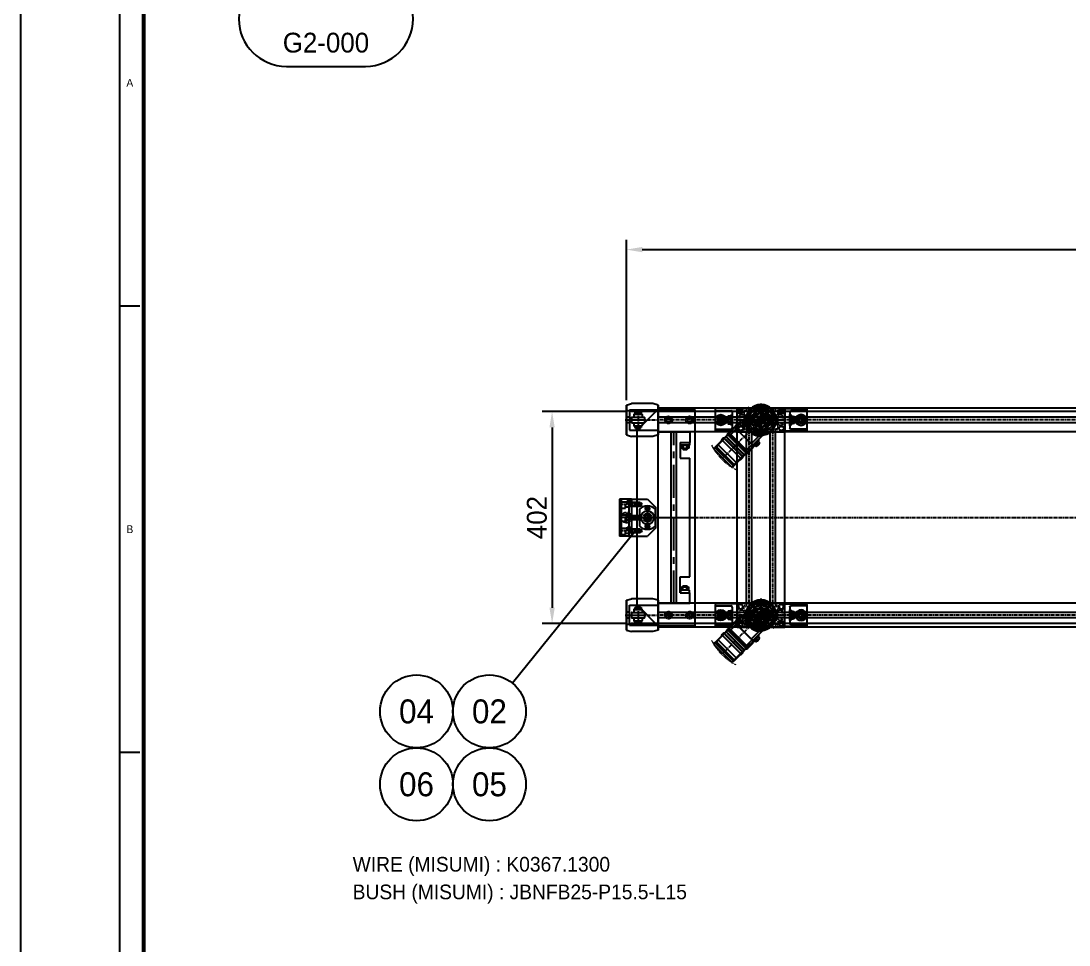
# Model space of a CAD drawing. Header units: inches. Extents: x 0 to 77285, y -118 to 40065.
# Drawn here: x 64790 to 66775, y 21978 to 23729 of the extents above; entities that cross this region are included whole.
import ezdxf
from ezdxf.enums import TextEntityAlignment as Align

# ---------------------------------------------------------------- set-up
doc = ezdxf.new("R2010")
doc.units = ezdxf.units.IN
doc.header["$LTSCALE"] = 5
doc.header["$MEASUREMENT"] = 0
for name, pattern in [('CENTER', [2, 1.25, -0.25, 0.25, -0.25]), ('CENTERX2', [4, 2.5, -0.5, 0.5, -0.5]), ('HIDDEN', [0.375, 0.25, -0.125]), ('PHANTOM', [2.5, 1.25, -0.25, 0.25, -0.25, 0.25, -0.25])]:
    doc.linetypes.add(name, pattern=pattern)
for name, color, linetype in [('11', 1, 'CENTER'), ('22', 2, 'HIDDEN'), ('44', 4, 'Continuous'), ('77', 40, 'HIDDEN'), ('99', 181, 'Continuous'), ('A', 8, 'Continuous'), ('B', 123, 'Continuous'), ('BOM-T', 4, 'Continuous'), ('G', 231, 'Continuous'), ('T', 3, 'Continuous'), ('Y', 60, 'Continuous')]:
    doc.layers.add(name, color=color, linetype=linetype)
doc.layers.add('33', color=3, linetype='PHANTOM', lineweight=9)
doc.styles.add('SCI', font='')
doc.styles.get("Standard").update_dxf_attribs({"font": 'arial.ttf'})
doc.styles.get('SCI').set_extended_font_data('Gulim')
doc.dimstyles.new('SCH', dxfattribs={"dimtxt": 2.5, "dimasz": 2, "dimexe": 1.25, "dimexo": 0.625, "dimtad": 1, "dimdec": 8, "dimtxsty": 'SCI', "dimcen": 2.5, "dimclrd": 4, "dimclre": 4, "dimclrt": 7, "dimadec": 8, "dimazin": 2, "dimtfac": 1, "dimtdec": 8, "dimtmove": 0, "dimatfit": 3, "dimfxl": 1, "dimarcsym": 0})

# ---------------------------------------------------------------- blocks, each defined once
blk = doc.blocks.new('A$C47db6cef')
at = {"ltscale": 0.506191}
for p, q in [((0, 43), (0, 28.5)), ((16.5, 45), (2, 45)), ((3.1, 40.5), (2.3, 41.3)), ((3.7, 42.7), (4.5, 41.9)), ((8.5, 41.9), (9.3, 42.7)), ((10.7, 41.3), (9.9, 40.5)), ((16.5, 43.5), (16.5, 45)), ((28.5, 45), (16.5, 45)), ((17.5, 43.5), (16.5, 43.5)), ((17.5, 39), (17.5, 43.5)), ((27.5, 43.5), (27.5, 39)), ((28.5, 43.5), (27.5, 43.5)), ((28.5, 45), (28.5, 43.5)), ((36.5, 45), (28.5, 45)), ((37, 44.5), (36.5, 45)), ((44.7, 44.5), (37, 44.5)), ((37.5, 42), (52.5, 42)), ((45, 44.2), (44.7, 44.5)), ((45.3, 44.5), (45, 44.2)), ((53, 44.5), (45.3, 44.5)), ((53.5, 45), (53, 44.5)), ((61.5, 45), (53.5, 45)), ((61.5, 43.5), (61.5, 45)), ((73.5, 45), (61.5, 45)), ((62.5, 43.5), (61.5, 43.5)), ((62.5, 39), (62.5, 43.5)), ((72.5, 43.5), (72.5, 39)), ((73.5, 43.5), (72.5, 43.5)), ((73.5, 45), (73.5, 43.5)), ((88, 45), (73.5, 45)), ((80.1, 40.5), (79.3, 41.3)), ((80.7, 42.7), (81.5, 41.9)), ((85.5, 41.9), (86.3, 42.7)), ((87.7, 41.3), (86.9, 40.5)), ((90, 28.5), (90, 43)), ((0, 28.5), (1.5, 28.5)), ((0, 28.5), (0, 16.5)), ((1.5, 28.5), (1.5, 27.5)), ((1.5, 27.5), (6, 27.5)), ((2.3, 35.7), (3.1, 36.5)), ((4.5, 35.1), (3.7, 34.3)), ((6, 32.5), (10.5, 32.5)), ((6, 27.5), (6, 29.5)), ((9.3, 34.3), (8.5, 35.1)), ((9.9, 36.5), (10.7, 35.7)), ((10.5, 32.5), (14, 29)), ((12.5, 34.5), (12.5, 39)), ((16, 31), (12.5, 34.5)), ((14, 29), (14, 22.8)), ((14, 22.8), (14.3, 22.5)), ((14.3, 22.5), (14, 22.2)), ((14, 22.2), (14, 16)), ((15.5, 39), (17.5, 39)), ((22.2, 31), (16, 31)), ((16, 26.3), (16, 28)), ((19.5, 24.2), (16, 26.3)), ((16, 18.7), (19.5, 20.8)), ((17, 29), (18.7, 29)), ((18.7, 29), (20.8, 25.5)), ((22.5, 30.7), (22.2, 31)), ((22.8, 31), (22.5, 30.7)), ((29, 31), (22.8, 31)), ((24.2, 25.5), (26.3, 29)), ((29, 26.3), (25.5, 24.2)), ((25.5, 20.8), (29, 18.7)), ((26.3, 29), (28, 29)), ((27.5, 39), (29.5, 39)), ((32.5, 34.5), (29, 31)), ((29, 28), (29, 26.3)), ((31, 29), (35, 33)), ((31, 16), (31, 29)), ((32.5, 39), (32.5, 34.5)), ((35, 33), (35, 39.5)), ((55, 39.5), (55, 33)), ((55, 33), (59, 29)), ((57.5, 34.5), (57.5, 39)), ((61, 31), (57.5, 34.5)), ((59, 29), (59, 16)), ((60.5, 39), (62.5, 39)), ((67.2, 31), (61, 31)), ((61, 26.3), (61, 28)), ((64.5, 24.2), (61, 26.3)), ((61, 18.7), (64.5, 20.8)), ((62, 29), (63.7, 29)), ((63.7, 29), (65.8, 25.5)), ((67.5, 30.7), (67.2, 31)), ((67.8, 31), (67.5, 30.7)), ((74, 31), (67.8, 31)), ((69.2, 25.5), (71.3, 29)), ((74, 26.3), (70.5, 24.2)), ((70.5, 20.8), (74, 18.7)), ((71.3, 29), (73, 29)), ((72.5, 39), (74.5, 39)), ((77.5, 34.5), (74, 31)), ((74, 28), (74, 26.3)), ((75.7, 22.5), (76, 22.8)), ((76, 22.2), (75.7, 22.5)), ((76, 29), (79.5, 32.5)), ((76, 22.8), (76, 29)), ((76, 16), (76, 22.2)), ((77.5, 39), (77.5, 34.5)), ((79.3, 35.7), (80.1, 36.5)), ((79.5, 32.5), (84, 32.5)), ((81.5, 35.1), (80.7, 34.3)), ((84, 29.5), (84, 27.5)), ((84, 27.5), (88.5, 27.5)), ((86.3, 34.3), (85.5, 35.1)), ((86.9, 36.5), (87.7, 35.7)), ((88.5, 28.5), (90, 28.5)), ((88.5, 27.5), (88.5, 28.5)), ((90, 16.5), (90, 28.5)), ((0, 16.5), (0, 2)), ((1.5, 16.5), (0, 16.5)), ((1.5, 17.5), (1.5, 16.5)), ((6, 17.5), (1.5, 17.5)), ((2, 0), (16.5, 0)), ((3.1, 8.5), (2.3, 9.3)), ((2.3, 3.7), (3.1, 4.5)), ((3.7, 10.7), (4.5, 9.9)), ((4.5, 3.1), (3.7, 2.3)), ((6, 15.5), (6, 17.5)), ((10.5, 12.5), (6, 12.5)), ((8.5, 9.9), (9.3, 10.7)), ((9.3, 2.3), (8.5, 3.1)), ((10.7, 9.3), (9.9, 8.5)), ((9.9, 4.5), (10.7, 3.7)), ((14, 16), (10.5, 12.5)), ((12.5, 10.5), (16, 14)), ((12.5, 6), (12.5, 10.5)), ((17.5, 6), (15.5, 6)), ((16, 17), (16, 18.7)), ((16, 14), (22.2, 14)), ((16.5, 1.5), (17.5, 1.5)), ((16.5, 0), (16.5, 1.5)), ((16.5, 0), (28.5, 0)), ((18.7, 16), (17, 16)), ((17.5, 1.5), (17.5, 6)), ((20.8, 19.5), (18.7, 16)), ((22.2, 14), (22.5, 14.3)), ((22.5, 14.3), (22.8, 14)), ((22.8, 14), (29, 14)), ((26.3, 16), (24.2, 19.5)), ((28, 16), (26.3, 16)), ((27.5, 6), (27.5, 1.5)), ((29.5, 6), (27.5, 6)), ((27.5, 1.5), (28.5, 1.5)), ((28.5, 1.5), (28.5, 0)), ((28.5, 0), (35.5, 0)), ((29, 18.7), (29, 17)), ((29, 14), (32.5, 10.5)), ((35, 12), (31, 16)), ((32.5, 10.5), (32.5, 6)), ((35, 5.5), (35, 12)), ((35.5, 0), (36, 0.5)), ((36, 0.5), (44.7, 0.5)), ((52.5, 3), (37.5, 3)), ((44.7, 0.5), (45, 0.8)), ((45, 0.8), (45.3, 0.5)), ((45.3, 0.5), (54, 0.5)), ((54, 0.5), (54.5, 0)), ((59, 16), (55, 12)), ((55, 12), (55, 5.5)), ((57.5, 10.5), (61, 14)), ((57.5, 6), (57.5, 10.5)), ((62.5, 6), (60.5, 6)), ((61, 17), (61, 18.7)), ((61, 14), (67.2, 14)), ((61.5, 1.5), (62.5, 1.5)), ((61.5, 0), (61.5, 1.5)), ((63.7, 16), (62, 16)), ((62.5, 1.5), (62.5, 6)), ((65.8, 19.5), (63.7, 16)), ((67.2, 14), (67.5, 14.3)), ((67.5, 14.3), (67.8, 14)), ((67.8, 14), (74, 14)), ((71.3, 16), (69.2, 19.5)), ((73, 16), (71.3, 16)), ((72.5, 6), (72.5, 1.5)), ((74.5, 6), (72.5, 6)), ((72.5, 1.5), (73.5, 1.5)), ((73.5, 1.5), (73.5, 0)), ((74, 18.7), (74, 17)), ((74, 14), (77.5, 10.5)), ((79.5, 12.5), (76, 16)), ((77.5, 10.5), (77.5, 6)), ((80.1, 8.5), (79.3, 9.3)), ((79.3, 3.7), (80.1, 4.5)), ((84, 12.5), (79.5, 12.5)), ((80.7, 10.7), (81.5, 9.9)), ((81.5, 3.1), (80.7, 2.3)), ((84, 17.5), (84, 15.5)), ((88.5, 17.5), (84, 17.5)), ((85.5, 9.9), (86.3, 10.7)), ((86.3, 2.3), (85.5, 3.1)), ((87.7, 9.3), (86.9, 8.5)), ((86.9, 4.5), (87.7, 3.7)), ((88.5, 16.5), (88.5, 17.5)), ((90, 16.5), (88.5, 16.5)), ((90, 2), (90, 16.5))]:
    blk.add_line(p, q, dxfattribs=at)
for p, q in [((54.5, 0), (61.5, 0)), ((61.5, 0), (73.5, 0)), ((73.5, 0), (88, 0))]:
    blk.add_line(p, q)
for centre, radius, start, end in [((2, 43), 2, 90, 180), ((6.5, 38.5), 5, 123.463, 146.537), ((6.5, 38.5), 4, 149.4775, 210.5225), ((6.5, 38.5), 4, 59.4775, 120.5225), ((6.5, 38.5), 5, 33.463, 56.537), ((6.5, 38.5), 4, 329.4775, 30.5225), ((14, 39), 1.5, 0, 180), ((31, 39), 1.5, 0, 180), ((37.5, 39.5), 2.5, 90, 180), ((52.5, 39.5), 2.5, 0, 90), ((59, 39), 1.5, 0, 180), ((76, 39), 1.5, 0, 180), ((83.5, 38.5), 5, 123.463, 146.537), ((83.5, 38.5), 4, 149.4775, 210.5225), ((83.5, 38.5), 4, 59.4775, 120.5225), ((83.5, 38.5), 5, 33.463, 56.537), ((83.5, 38.5), 4, 329.4775, 30.5225), ((88, 43), 2, 0, 90), ((6.5, 38.5), 5, 213.463, 236.537), ((6.5, 38.5), 4, 239.4775, 300.5225), ((6, 31), 1.5, 90, 270), ((6.5, 38.5), 5, 303.463, 326.537), ((17, 28), 1, 90, 180), ((22.5, 22.5), 3.5, 150, 210), ((22.5, 22.5), 3.5, 60, 120), ((22.5, 22.5), 3.5, 330, 30), ((28, 28), 1, 0, 90), ((62, 28), 1, 90, 180), ((67.5, 22.5), 3.5, 150, 210), ((67.5, 22.5), 3.5, 60, 120), ((67.5, 22.5), 3.5, 330, 30), ((73, 28), 1, 0, 90), ((83.5, 38.5), 5, 213.463, 236.537), ((83.5, 38.5), 4, 239.4775, 300.5225), ((84, 31), 1.5, 270, 90), ((83.5, 38.5), 5, 303.463, 326.537), ((2, 2), 2, 180, 270), ((6.5, 6.5), 5, 123.463, 146.537), ((6.5, 6.5), 5, 213.463, 236.537), ((6.5, 6.5), 4, 149.4775, 210.5225), ((6, 14), 1.5, 90, 270), ((6.5, 6.5), 4, 59.4775, 120.5225), ((6.5, 6.5), 4, 239.4775, 300.5225), ((6.5, 6.5), 5, 33.463, 56.537), ((6.5, 6.5), 5, 303.463, 326.537), ((6.5, 6.5), 4, 329.4775, 30.5225), ((14, 6), 1.5, 180, 0), ((17, 17), 1, 180, 270), ((22.5, 22.5), 3.5, 240, 300), ((28, 17), 1, 270, 0), ((31, 6), 1.5, 180, 0), ((37.5, 5.5), 2.5, 180, 270), ((52.5, 5.5), 2.5, 270, 0), ((59, 6), 1.5, 180, 0), ((62, 17), 1, 180, 270), ((67.5, 22.5), 3.5, 240, 300), ((73, 17), 1, 270, 0), ((76, 6), 1.5, 180, 0), ((83.5, 6.5), 5, 123.463, 146.537), ((83.5, 6.5), 5, 213.463, 236.537), ((83.5, 6.5), 4, 149.4775, 210.5225), ((83.5, 6.5), 4, 59.4775, 120.5225), ((83.5, 6.5), 4, 239.4775, 300.5225), ((84, 14), 1.5, 270, 90), ((83.5, 6.5), 5, 33.463, 56.537), ((83.5, 6.5), 5, 303.463, 326.537), ((83.5, 6.5), 4, 329.4775, 30.5225), ((88, 2), 2, 270, 0)]:
    blk.add_arc(centre, radius, start, end, dxfattribs=at)
at = {"layer": '11', "ltscale": 0.506191}
for p, q in [((22.5, 45), (22.5, 0)), ((67.5, 0), (67.5, 45)), ((90, 22.5), (0, 22.5))]:
    blk.add_line(p, q, dxfattribs=at)
at = {"layer": '11'}
blk.add_line((45, 45), (45, 0), dxfattribs=at)
at = {"layer": 'A', "ltscale": 0.506191}
for p, q in [((0, 45), (0, 43)), ((2, 45), (0, 45)), ((53.5, 45), (36.5, 45)), ((90, 45), (88, 45)), ((90, 43), (90, 45)), ((0, 2), (0, 0)), ((0, 0), (2, 0)), ((35.5, 0), (54.5, 0)), ((90, 0), (90, 2))]:
    blk.add_line(p, q, dxfattribs=at)
at = {"layer": 'A'}
blk.add_line((88, 0), (90, 0), dxfattribs=at)
blk = doc.blocks.new('A$C632A6005')
for p, q in [((-21.5, 0), (-21.5, -40)), ((21.5, 0), (-21.5, 0)), ((-17.5, -40), (-17.5, -11.5)), ((-15.5, -9.5), (15.5, -9.5)), ((10.3, -9.5), (-10.2, -9.5)), ((-10.2, -9.5), (-10.2, -11)), ((-10.2, -11), (10.3, -11)), ((-10.2, -11), (-7.5, -12.3)), ((-7.5, -12.3), (-7.5, -16.9)), ((-7.5, -16.9), (-6.4, -17.5)), ((-6.4, -17.5), (6.4, -17.5)), ((-4, -18.2), (-4, -17.5)), ((-4, -18.2), (4, -18.2)), ((-3.2, -19), (-4, -18.2)), ((-3.8, -16.9), (-3.8, -12.3)), ((-3.2, -19), (3.2, -19)), ((3.2, -19), (4, -18.2)), ((3.8, -16.9), (3.8, -12.3)), ((4, -18.2), (4, -17.5)), ((6.4, -17.5), (7.5, -16.9)), ((7.5, -12.3), (10.3, -11)), ((7.5, -16.9), (7.5, -12.3)), ((10.3, -11), (10.3, -9.5)), ((17.5, -40), (17.5, -11.5)), ((21.5, -40.1), (21.5, 0)), ((-3.8, -24.5), (-7.5, -31)), ((-7.5, -31), (-3.8, -37.5)), ((3.8, -24.5), (-3.8, -24.5)), ((-3.8, -37.5), (3.8, -37.5)), ((7.5, -31), (3.8, -24.5)), ((3.8, -37.5), (7.5, -31)), ((-19.5, -42), (19.6, -42))]:
    blk.add_line(p, q)
for radius in [10.2, 6.5, 4, 3.2]:
    blk.add_circle((0, -31), radius)
for centre, radius, start, end in [((-15.5, -11.5), 2, 90, 180), ((-5.6, -9.9), 3.06, 232.1211, 307.8789), ((-5.6, -14.4), 3.06, 232.1211, 307.8789), ((0, -22.5), 4.1, 121.3886, 166.7272), ((0, -1.7), 11.3, 250.5288, 289.4712), ((0, -6.2), 11.3, 250.5288, 289.4712), ((0, -22.5), 4.1, 13.2728, 58.6114), ((5.6, -9.9), 3.06, 232.1211, 307.8789), ((5.6, -14.4), 3.06, 232.1211, 307.8789), ((15.5, -11.5), 2, 0, 90), ((-19.5, -40), 2, 180, 270), ((-19.5, -40), 2, 270, 0), ((19.5, -40), 2, 180, 270), ((19.6, -40.1), 1.9, 270, 0)]:
    blk.add_arc(centre, radius, start, end)
blk = doc.blocks.new('A$Cf526916b')
for p, q in [((-22.5, -90), (-22.5, 0)), ((-22.5, -90), (-22.5, 0)), ((347.5, 0), (22.5, 0)), ((22.5, 0), (22.5, -90)), ((347.5, 0), (347.5, -90)), ((392.5, -90), (392.5, 0)), ((347.5, -90), (22.5, -90))]:
    blk.add_line(p, q)
at = {"layer": '11'}
for p, q in [((347.5, -22.5), (22.5, -22.5)), ((-31.5, -45), (31.5, -45)), ((338.5, -45), (401.5, -45)), ((347.5, -67.5), (22.5, -67.5))]:
    blk.add_line(p, q, dxfattribs=at)
at = {"layer": '22'}
for centre in [(0, -45), (370, -45)]:
    blk.add_circle(centre, 6.92, dxfattribs=at)
at = {"layer": '44'}
for centre in [(0, -45), (370, -45)]:
    blk.add_circle(centre, 29, dxfattribs=at)
at = {"layer": 'A'}
for p, q in [((347.5, -17.5), (22.5, -17.5)), ((347.5, -27.5), (22.5, -27.5)), ((347.5, -62.5), (22.5, -62.5)), ((347.5, -72.5), (22.5, -72.5))]:
    blk.add_line(p, q, dxfattribs=at)
at = {"layer": 'T'}
for centre in [(0, -45), (370, -45)]:
    blk.add_arc(centre, 8, 195, 105, dxfattribs=at)
at = {"rotation": 90}
blk.add_blockref('A$C47db6cef', (22.5, -90), dxfattribs=at)
at = {"xscale": -1, "rotation": 270}
blk.add_blockref('A$C47db6cef', (347.5, -90), dxfattribs=at)
at = {"layer": '44', "xscale": -1, "rotation": 180}
for p in [(0, 0), (370, 0)]:
    blk.add_blockref('A$C632A6005', p, dxfattribs=at)
at = {"layer": '44'}
for p in [(0, -90), (370, -90)]:
    blk.add_blockref('A$C632A6005', p, dxfattribs=at)
blk = doc.blocks.new('A$Ccec5035d')
for p, q in [((0, 0), (0, -60)), ((325, 0), (0, 0)), ((325, 0), (325, -60)), ((20, -42), (20, -60)), ((20, -42), (50, -42)), ((20, -42), (20, -60)), ((20, -42.5), (20, -59.5)), ((25, -42.5), (20, -42.5)), ((25, -42.5), (20, -42.5)), ((20, -59.5), (25, -59.5)), ((20, -59.5), (25, -59.5)), ((25, -59.5), (25, -42.5)), ((25, -59.5), (25, -42.5)), ((25, -56.6), (25, -45.4)), ((25, -56.6), (25, -45.4)), ((30.9, -43.5), (25.6, -43.5)), ((30.9, -43.5), (25.6, -43.5)), ((25.6, -47.2), (30.9, -47.2)), ((25.6, -47.2), (30.9, -47.2)), ((25.6, -54.8), (30.9, -54.8)), ((25.6, -54.8), (30.9, -54.8)), ((25.6, -58.5), (30.9, -58.5)), ((25.6, -58.5), (30.9, -58.5)), ((31.5, -56.6), (31.5, -45.4)), ((31.5, -56.6), (31.5, -45.4)), ((31.5, -47), (32.7, -47)), ((31.5, -47), (32.7, -47)), ((31.5, -47.7), (33.4, -47.7)), ((31.5, -47.7), (33.4, -47.7)), ((31.5, -54.3), (33.4, -54.3)), ((31.5, -54.3), (33.4, -54.3)), ((32.7, -55), (31.5, -55)), ((32.7, -55), (31.5, -55)), ((32.7, -47), (32.7, -55)), ((32.7, -47), (33.4, -47.7)), ((32.7, -47), (32.7, -55)), ((32.7, -47), (33.4, -47.7)), ((33.4, -54.3), (32.7, -55)), ((33.4, -54.3), (32.7, -55)), ((33.4, -47.7), (33.4, -54.3)), ((33.4, -47.7), (33.4, -54.3)), ((50, -42), (50, -60)), ((275, -42), (275, -60)), ((305, -42), (275, -42)), ((292.3, -47), (291.6, -47.7)), ((292.3, -47), (291.6, -47.7)), ((291.6, -47.7), (291.6, -54.3)), ((293.5, -47.7), (291.6, -47.7)), ((291.6, -47.7), (291.6, -54.3)), ((293.5, -47.7), (291.6, -47.7)), ((291.6, -54.3), (292.3, -55)), ((293.5, -54.3), (291.6, -54.3)), ((291.6, -54.3), (292.3, -55)), ((293.5, -54.3), (291.6, -54.3)), ((292.3, -47), (292.3, -55)), ((293.5, -47), (292.3, -47)), ((292.3, -47), (292.3, -55)), ((293.5, -47), (292.3, -47)), ((292.3, -55), (293.5, -55)), ((292.3, -55), (293.5, -55)), ((293.5, -56.6), (293.5, -45.4)), ((293.5, -56.6), (293.5, -45.4)), ((294.1, -43.5), (299.4, -43.5)), ((294.1, -43.5), (299.4, -43.5)), ((299.4, -47.2), (294.1, -47.2)), ((299.4, -47.2), (294.1, -47.2)), ((299.4, -54.8), (294.1, -54.8)), ((299.4, -54.8), (294.1, -54.8)), ((299.4, -58.5), (294.1, -58.5)), ((299.4, -58.5), (294.1, -58.5)), ((300, -59.5), (300, -42.5)), ((300, -42.5), (305, -42.5)), ((300, -59.5), (300, -42.5)), ((300, -42.5), (305, -42.5)), ((300, -56.6), (300, -45.4)), ((300, -56.6), (300, -45.4)), ((305, -59.5), (300, -59.5)), ((305, -59.5), (300, -59.5)), ((305, -42), (305, -60)), ((305, -42), (305, -60)), ((305, -42.5), (305, -59.5)), ((0, -60), (20, -60)), ((275, -60), (50, -60)), ((325, -60), (305, -60))]:
    blk.add_line(p, q)
at = {"color": 252}
for p, q in [((325, -25), (0, -25)), ((325, -35), (0, -35))]:
    blk.add_line(p, q, dxfattribs=at)
for centre, radius, start, end in [((28.3, -45.4), 3.32, 145.6158, 214.3842), ((28.3, -45.4), 3.32, 145.6158, 214.3842), ((37.4, -51), 12.4, 162.412, 197.588), ((37.4, -51), 12.4, 162.412, 197.588), ((28.3, -56.6), 3.32, 145.6158, 214.3842), ((28.3, -56.6), 3.32, 145.6158, 214.3842), ((28.2, -45.4), 3.32, 325.6158, 34.3842), ((28.2, -45.4), 3.32, 325.6158, 34.3842), ((19.1, -51), 12.4, 342.412, 17.588), ((19.1, -51), 12.4, 342.412, 17.588), ((28.2, -56.6), 3.32, 325.6158, 34.3842), ((28.2, -56.6), 3.32, 325.6158, 34.3842), ((296.8, -45.4), 3.32, 145.6158, 214.3842), ((296.8, -45.4), 3.32, 145.6158, 214.3842), ((305.9, -51), 12.4, 162.412, 197.588), ((305.9, -51), 12.4, 162.412, 197.588), ((296.8, -56.6), 3.32, 145.6158, 214.3842), ((296.8, -56.6), 3.32, 145.6158, 214.3842), ((296.7, -45.4), 3.32, 325.6158, 34.3842), ((296.7, -45.4), 3.32, 325.6158, 34.3842), ((287.6, -51), 12.4, 342.412, 17.588), ((287.6, -51), 12.4, 342.412, 17.588), ((296.7, -56.6), 3.32, 325.6158, 34.3842), ((296.7, -56.6), 3.32, 325.6158, 34.3842)]:
    blk.add_arc(centre, radius, start, end)
at = {"layer": '11', "linetype": 'CENTERX2', "ltscale": 5}
blk.add_line((325, -30), (0, -30), dxfattribs=at)
blk = doc.blocks.new('A$C024ea68c')
for p, q in [((-12.3, 4.65), (-12.3, -4.65)), ((-11.8, 5.15), (11.8, 5.15)), ((-7.94, 10.35), (-7.94, 5.15)), ((-7.44, 10.85), (7.44, 10.85)), ((-6, 14.35), (6, 14.35)), ((-6, 14.35), (-6, 10.85)), ((-6, 12.85), (6, 12.85)), ((-4.5, 15.35), (4.5, 15.35)), ((-4.5, 15.35), (-4.5, 14.35)), ((-1.985, 17), (1.985, 17)), ((-1.985, 17), (-1.985, 15.35)), ((1.985, 17), (1.985, 15.35)), ((4.5, 15.35), (4.5, 14.35)), ((6, 14.35), (6, 10.85)), ((7.94, 10.35), (7.94, 5.15)), ((12.3, 4.65), (12.3, -4.65)), ((-11.8, -5.15), (11.8, -5.15)), ((-7.94, -5.15), (-7.94, -10.35)), ((-7.44, -10.85), (7.44, -10.85)), ((-6, -10.85), (-6, -14.35)), ((-6, -12.85), (6, -12.85)), ((-6, -14.35), (6, -14.35)), ((-4.5, -15.35), (-4.5, -14.35)), ((-4.5, -15.35), (4.5, -15.35)), ((-1.985, -17), (-1.985, -15.35)), ((-1.985, -17), (1.985, -17)), ((1.985, -17), (1.985, -15.35)), ((4.5, -15.35), (4.5, -14.35)), ((6, -10.85), (6, -14.35)), ((7.94, -5.15), (7.94, -10.35))]:
    blk.add_line(p, q)
for centre, start, end in [((-11.8, 4.65), 90, 180), ((-7.44, 10.35), 90, 180), ((7.44, 10.35), 0, 90), ((11.8, 4.65), 0, 90), ((-11.8, -4.65), 180, 270), ((-7.44, -10.35), 180, 270), ((7.44, -10.35), 270, 0), ((11.8, -4.65), 270, 0)]:
    blk.add_arc(centre, 0.5, start, end)
at = {"layer": '11'}
for p, q in [((-13.3, 0), (13.3, 0)), ((0, 17.35), (0, -17.35))]:
    blk.add_line(p, q, dxfattribs=at)
blk = doc.blocks.new('A$C1bf38370')
for p, q in [((-28.3, -0.1), (-31, -10.1)), ((-28.3, -0.1), (-31, -10.1)), ((-31, -10.1), (-31, -50.1)), ((-31, -10.1), (-31, -50.1)), ((-28.3, -0.1), (28.3, -0.1)), ((-6.5, -0.1), (-28.3, -0.1)), ((19, -0.1), (-19, -0.1)), ((28.3, -0.1), (6.5, -0.1)), ((28.3, -0.1), (31, -10.1)), ((28.3, -0.1), (31, -10.1)), ((31, -10.1), (31, -50.1)), ((31, -10.1), (31, -50.1)), ((341.7, -0.1), (339, -10.1)), ((341.7, -0.1), (339, -10.1)), ((339, -10.1), (339, -50.1)), ((339, -10.1), (339, -50.1)), ((398.3, -0.1), (341.7, -0.1)), ((341.7, -0.1), (363.5, -0.1)), ((351, -0.1), (389, -0.1)), ((376.5, -0.1), (398.3, -0.1)), ((398.3, -0.1), (401, -10.1)), ((398.3, -0.1), (401, -10.1)), ((401, -10.1), (401, -50.1)), ((401, -10.1), (401, -50.1)), ((-28.3, -60.1), (-31, -50.1)), ((-28.3, -60.1), (-31, -50.1)), ((28.3, -60.1), (31, -50.1)), ((28.3, -60.1), (31, -50.1)), ((341.7, -60.1), (339, -50.1)), ((341.7, -60.1), (339, -50.1)), ((398.3, -60.1), (401, -50.1)), ((398.3, -60.1), (401, -50.1)), ((-28.3, -60.1), (28.3, -60.1)), ((28.3, -60.1), (-28.3, -60.1)), ((398.3, -60.1), (341.7, -60.1)), ((341.7, -60.1), (398.3, -60.1))]:
    blk.add_line(p, q)
at = {"layer": '11'}
for p, q in [((0, -62.1), (0, -0.1)), ((185, -60.1), (185, -0.1)), ((370, -62.1), (370, -0.1)), ((195, -60.1), (175, -60.1)), ((185, -60.1), (185, -70.1))]:
    blk.add_line(p, q, dxfattribs=at)
blk.add_circle((185, -60.1), 10, dxfattribs=at)
at = {"layer": '22'}
for p, q in [((-19, -54.1), (-19, -0.1)), ((19, -54.1), (19, -0.1)), ((351, -54.1), (351, -0.1)), ((389, -54.1), (389, -0.1)), ((-19, -54.1), (19, -54.1)), ((-5.5, -54.1), (-5.5, -60.1)), ((5.5, -54.1), (5.5, -60.1)), ((389, -54.1), (351, -54.1)), ((364.5, -54.1), (364.5, -60.1)), ((375.5, -54.1), (375.5, -60.1))]:
    blk.add_line(p, q, dxfattribs=at)
at = {"layer": 'G'}
for p, q in [((-16, -0.1), (-16, -50.1)), ((386, -0.1), (386, -50.1)), ((-16, -50.1), (-18, -60.1)), ((386, -50.1), (388, -60.1))]:
    blk.add_line(p, q, dxfattribs=at)
at = {"layer": 'B', "rotation": 90}
for p in [(0, -38), (370, -38)]:
    blk.add_blockref('A$C024ea68c', p, dxfattribs=at)
blk = doc.blocks.new('A$C55B21E72')
for p, q in [((44.7, 23), (17.7, 23)), ((23.1, 20), (24.5, 19)), ((30, 23.8), (32, 23.8)), ((30, 23.8), (30, 23.3)), ((30, 23.3), (32, 23.3)), ((32, 25), (30.2, 24.1)), ((30.2, 24.1), (32, 24.1)), ((34.5, 29), (32, 29)), ((32, 29), (32, 28.4)), ((32, 24.7), (32, 28.4)), ((32, 23.1), (32, 24.7)), ((37, 24.7), (32, 24.7)), ((32, 23.1), (37, 23.1)), ((34.5, 30), (34, 29.5)), ((40, 29.5), (34, 29.5)), ((34, 29), (34, 29.5)), ((34.5, 30), (39.5, 30)), ((39.5, 29), (34.5, 29)), ((36, 23), (36, 23.1)), ((37, 24.7), (37, 28.4)), ((37, 23.1), (37, 24.7)), ((37, 24.7), (45, 24.7)), ((45, 23.1), (37, 23.1)), ((38.5, 25.3), (45.5, 25.3)), ((38.5, 25.3), (38.5, 24.7)), ((39.2, 25.8), (42, 25.8)), ((39.5, 30), (40, 29.5)), ((42, 29), (39.5, 29)), ((39.5, 23.1), (39.5, 23)), ((44.2, 26), (39.8, 26)), ((40, 29), (40, 29.5)), ((42, 29), (42, 28.4)), ((42, 26), (42, 28.4)), ((42, 25.8), (44.8, 25.8)), ((44.2, 24.7), (60.5, 24.7)), ((44.5, 23.1), (44.5, 23)), ((45, 23.1), (45, 24.7)), ((45, 24.7), (46.2, 24.7)), ((45, 24.3), (45, 21.1)), ((45, 21.1), (45, -21.1)), ((60, 21.1), (45, 21.1)), ((45.5, 25.3), (45.5, 24.7)), ((48.3, 26.3), (47.8, 26.3)), ((48.3, 26.3), (61.7, 26.3)), ((60, 21.1), (60, 24.5)), ((60, 21.1), (60, -21.1)), ((60, 20.5), (60.6, 20.5)), ((60.5, 24.7), (60.8, 24.7)), ((60.6, 23.1), (60.5, 23.1)), ((60.6, -24), (60.6, 24)), ((60.6, 24), (60.6, 24)), ((60.6, 24), (60.9, 24)), ((60.6, -24), (60.6, 24)), ((60.9, -24), (60.9, 24)), ((62.1, 24), (60.9, 24)), ((61.9, 25), (61.6, 25)), ((62.9, 26.3), (61.7, 26.3)), ((78.4, 25), (61.9, 25)), ((62.1, 24), (62.1, -24)), ((62.1, 24), (78.7, 24)), ((62.9, 26.3), (63.4, 26.3)), ((63.5, 26.3), (63.4, 26.3)), ((63.6, -22), (63.6, 22)), ((64.6, 22), (63.6, 22)), ((64.6, -22), (64.6, 22)), ((68.5, -22), (68.5, 22)), ((69.5, 22), (68.5, 22)), ((69.5, -22), (69.5, 22)), ((73.4, -22), (73.4, 22)), ((74.4, 22), (73.4, 22)), ((73.5, 25.3), (80.5, 25.3)), ((73.5, 25.3), (73.5, 25)), ((74.2, 25.8), (77, 25.8)), ((74.4, -22), (74.4, 22)), ((79.2, 26), (74.8, 26)), ((77, 25.8), (79.8, 25.8)), ((89.8, 25), (78.4, 25)), ((78.7, -24), (78.7, 24)), ((78.7, 24), (90.3, 24)), ((80.5, 25.3), (80.5, 25)), ((96.4, 25), (89.8, 25)), ((90.3, -24), (90.3, 24)), ((90.3, 24), (95.6, 24)), ((95.4, -22), (95.4, 22)), ((95.4, 22), (95.6, 22)), ((95.6, 24), (98.5, 24)), ((95.6, 22.3), (95.6, 24)), ((95.6, 22), (95.6, -22)), ((96.4, 22), (95.6, 22)), ((99.4, 25), (96.4, 25)), ((96.4, 22), (96.4, -22)), ((96.5, -22), (96.5, 22)), ((96.5, 22), (96.7, 22)), ((96.7, 22), (96.7, -22)), ((97.5, 22), (96.7, 22)), ((97.5, 22), (97.5, -22)), ((97.6, -22), (97.6, 22)), ((97.6, 22), (97.8, 22)), ((98.6, 22), (97.8, 22)), ((97.8, -22), (97.8, 22)), ((98.3, 22.5), (98.3, 22.5)), ((98.3, 22.5), (98.3, 22.5)), ((98.5, 22.3), (98.5, 24)), ((102.2, 24), (98.5, 24)), ((98.6, 22), (98.6, -22)), ((99.4, 25), (101.2, 25)), ((102.2, -24), (102.2, 24)), ((-24.3, 14), (-24.2, 14)), ((-12.6, 0), (-6.3, 10.9)), ((-6.3, -10.9), (-12.6, 0)), ((-6.3, 10.9), (6.3, 10.9)), ((6.3, 10.9), (12.6, 0)), ((12.6, 0), (6.3, -10.9)), ((22.1, 17.2), (24.5, 19)), ((24.5, 19), (45, 19)), ((45, 19), (45, -19)), ((60, 14), (60.6, 14)), ((-24.3, -14), (-24.2, -14)), ((6.3, -10.9), (-6.3, -10.9)), ((22.1, -17.2), (24.5, -19)), ((23.1, -20), (24.5, -19)), ((45, -19), (24.5, -19)), ((60, -14), (60.6, -14)), ((17.7, -23), (44.7, -23)), ((32, -23.5), (29.7, -23.5)), ((29.7, -24.1), (29.7, -23.5)), ((32, -24.1), (29.7, -24.1)), ((38.5, -25), (30.2, -25)), ((32, -23.1), (32, -24.7)), ((32, -23.1), (37, -23.1)), ((37, -24.7), (32, -24.7)), ((36, -23), (36, -23.1)), ((37, -23.1), (37, -24.7)), ((45, -23.1), (37, -23.1)), ((37, -24.7), (45, -24.7)), ((38.5, -24.7), (38.5, -25.3)), ((38.5, -25.3), (45.5, -25.3)), ((39.5, -23), (39.5, -23.1)), ((39.8, -26.2), (44.2, -26.2)), ((40, -26.2), (44, -26.2)), ((44.2, -24.7), (60.5, -24.7)), ((44.5, -23), (44.5, -23.1)), ((45, -24.3), (45, -21.1)), ((60, -21.1), (45, -21.1)), ((45, -23.1), (45, -24.7)), ((46.2, -23.1), (45, -23.1)), ((45, -24.7), (46.2, -24.7)), ((45.5, -24.7), (45.5, -25.3)), ((48.3, -26.3), (47.8, -26.3)), ((48.3, -26.3), (61.7, -26.3)), ((60.6, -20.5), (60, -20.5)), ((60, -21.1), (60, -24.5)), ((60.6, -23.1), (60.5, -23.1)), ((60.5, -24.7), (60.8, -24.7)), ((60.6, -24), (60.6, -24)), ((60.9, -24), (60.6, -24)), ((60.9, -24), (62.1, -24)), ((61.6, -25), (61.9, -25)), ((62.9, -26.3), (61.7, -26.3)), ((61.9, -25), (78.4, -25)), ((78.7, -24), (62.1, -24)), ((62.9, -26.3), (63.4, -26.3)), ((63.5, -26.3), (63.4, -26.3)), ((63.6, -22), (64.6, -22)), ((68.5, -22), (69.5, -22)), ((73.4, -22), (74.4, -22)), ((73.5, -25), (73.5, -25.3)), ((73.5, -25.3), (80.5, -25.3)), ((74.8, -26.2), (79.2, -26.2)), ((75, -26.2), (79, -26.2)), ((78.4, -25), (89.8, -25)), ((90.3, -24), (78.7, -24)), ((80.5, -25), (80.5, -25.3)), ((89.8, -25), (96.4, -25)), ((95.6, -24), (90.3, -24)), ((95.6, -22), (95.4, -22)), ((95.6, -22), (96.4, -22)), ((95.6, -24), (95.6, -22.3)), ((98.5, -24), (95.6, -24)), ((96.4, -25), (99.4, -25)), ((96.7, -22), (96.5, -22)), ((96.7, -22), (97.5, -22)), ((97.8, -22), (97.6, -22)), ((97.8, -22), (98.6, -22)), ((98.5, -24), (98.5, -22.3)), ((98.5, -24), (102.2, -24)), ((101.2, -25), (99.4, -25))]:
    blk.add_line(p, q)
for radius in [28, 26.9, 23.2, 18.7, 18.3, 14.3, 7.94, 5.94]:
    blk.add_circle((0, 0), radius)
for centre, radius, start, end in [((12.4, 7.4), 16.5, 49.5638, 71.1667), ((30.3, 23.8), 0.3, 116.5651, 180), ((30.3, 23.3), 0.3, 180, 270), ((42, 21.7), 5, 123.9242, 134.427), ((39.8, 25), 1, 90, 123.9242), ((44.2, 25), 1, 56.0758, 90), ((42, 21.7), 5, 45.573, 56.0758), ((47.8, 24.7), 1.6, 90, 180), ((61.6, 24), 1, 90, 180), ((63.5, 24.7), 1.6, 10.8069, 90), ((64.1, 22), 0.5, 360, 90), ((69, 22), 0.5, 360, 90), ((77, 21.7), 5, 123.9242, 134.427), ((73.9, 22), 0.5, 360, 90), ((74.8, 25), 1, 90, 123.9242), ((79.2, 25), 1, 56.0758, 90), ((77, 21.7), 5, 45.573, 56.0758), ((95.9, 22), 0.421, 131.7236, 178.6635), ((97.9, 22), 0.747, 359.5407, 25.4664), ((101.2, 24), 1, 360, 90), ((4.5, 0), 32, 153.9856, 154.6415), ((-21.1, 12.5), 3.5, 140.6509, 153.9856), ((0, 0), 11.1, 141.4553, 158.5447), ((0, 0), 6.54, 90, 360), ((0, 0), 11.1, 81.4553, 98.5447), ((0, 0), 11.1, 21.4553, 38.5447), ((0, 0), 31, 322.1962, 37.8038), ((58.9, 14), 1.75, 19.4645, 51.0679), ((58.9, 14), 1.75, 18.0413, 50.4774), ((58.9, 14), 1.75, 309.5226, 341.9587), ((58.9, 14), 1.75, 308.9321, 340.5355), ((4.5, 0), 32, 205.3585, 206.0144), ((-21.1, -12.5), 3.5, 206.0144, 219.3491), ((0, 0), 11.1, 201.4553, 218.5447), ((0, 0), 11.1, 261.4553, 278.5447), ((0, 0), 11.1, 321.4553, 338.5447), ((58.9, -14), 1.75, 19.4645, 51.0679), ((58.9, -14), 1.75, 18.0413, 50.4774), ((58.9, -14), 1.75, 309.5226, 341.9587), ((58.9, -14), 1.75, 308.9321, 340.5355), ((12.4, -7.4), 16.5, 288.8333, 310.4362), ((30.2, -23.5), 0.5, 90, 180), ((30.7, -24.1), 1, 180, 236.782), ((37, -14.5), 12.5, 236.782, 290.2005), ((42, -21.7), 5, 225.573, 243.6122), ((40, -25.7), 0.5, 243.6122, 270), ((44, -25.7), 0.5, 270, 296.3878), ((42, -21.7), 5, 296.3878, 314.427), ((47.8, -24.7), 1.6, 180, 270), ((61.6, -24), 1, 180, 270), ((63.5, -24.7), 1.6, 270, 349.1931), ((64.1, -22), 0.5, 270, 360), ((69, -22), 0.5, 270, 360), ((77, -21.7), 5, 225.573, 243.6122), ((73.9, -22), 0.5, 270, 360), ((75, -25.7), 0.5, 243.6122, 270), ((79, -25.7), 0.5, 270, 296.3878), ((77, -21.7), 5, 296.3878, 314.427), ((95.9, -22), 0.421, 181.3365, 228.2764), ((97.8, -22), 0.77, 334.9263, 0.3451), ((101.2, -24), 1, 270, 360)]:
    blk.add_arc(centre, radius, start, end)
for centre, major_axis, ratio, start_param, end_param in [((39.8, 25), (0, 1), 1, 0, 0.592089), ((48.3, 24.7), (0, 1.6), 0.440575, 0, 1.570796), ((61.6, 24), (0, 1), 0.984109, 0, 1.570796), ((61.9, 24), (0, -1), 0.984109, 3.141593, 4.712389), ((61.7, 24.7), (0, 1.6), 0.440575, 0, 1.475123), ((61.9, 24), (0, 1), 0.177565, 4.712389, 6.283185), ((62.9, 24.7), (0, 1.6), 0.897716, 4.901005, 6.283185), ((63.4, 24.7), (0, -1.6), 0.897716, 1.759413, 3.141593), ((64.1, 22), (0, -0.5), 0.984109, 3.141593, 4.712389), ((69, 22), (0, -0.5), 0.984109, 3.141593, 4.712389), ((73.9, 22), (0, -0.5), 0.984109, 3.141593, 4.712389), ((74.8, 25), (0, 1), 1, 0, 0.592089), ((78.4, 24), (0, 1), 0.336786, 4.712389, 6.283185), ((89.8, 24), (0, -1), 0.478825, 1.570796, 3.141593), ((96.4, 24), (0, -1), 0.832837, 3.141593, 4.712389), ((96.1, 22), (-0.697, 0), 0.716941, 4.712389, 5.629222), ((96.1, 22), (0, 0.5), 0.984109, 0, 1.570796), ((96.1, 22), (0, 0.5), 0.553518, 4.712389, 6.283185), ((97.2, 22), (-0.697, 0), 0.716941, 4.712389, 6.283185), ((97.2, 22), (0, 0.5), 0.984109, 0, 1.570796), ((97.2, 22), (0, 0.5), 0.553518, 4.712389, 6.283185), ((98.3, 22), (-0.683, 0), 0.716941, 4.712389, 6.283185), ((98.3, 22), (0, 0.49), 0.984109, 0, 1.570796), ((98.3, 22), (0, 0.49), 0.553518, 5.44332, 6.283185), ((99.4, 24), (0, -1), 0.832837, 3.141593, 4.712389), ((48.3, -24.7), (0, -1.6), 0.440575, 4.712389, 6.283185), ((61.6, -24), (0, 1), 0.984109, 1.570796, 3.141593), ((61.9, -24), (0, -1), 0.984109, 4.712389, 6.283185), ((61.7, -24.7), (0, -1.6), 0.440575, 4.808063, 6.283185), ((61.9, -24), (0, 1), 0.177565, 3.141593, 4.712389), ((62.9, -24.7), (0, -1.6), 0.897716, 0, 1.38218), ((63.4, -24.7), (0, 1.6), 0.897716, 3.141593, 4.523773), ((64.1, -22), (0, -0.5), 0.984109, 4.712389, 6.283185), ((69, -22), (0, -0.5), 0.984109, 4.712389, 6.283185), ((73.9, -22), (0, -0.5), 0.984109, 4.712389, 6.283185), ((78.4, -24), (0, -1), 0.336786, 0, 1.570796), ((89.8, -24), (0, -1), 0.478825, 0, 1.570796), ((96.1, -22), (0, 0.5), 0.984109, 1.570796, 3.141593), ((96.1, -22), (-0.697, 0), 0.716941, 0.653963, 1.570796), ((96.4, -24), (0, -1), 0.832837, 4.712389, 6.283185), ((96.1, -22), (0, 0.5), 0.553518, 3.141593, 4.712389), ((97.2, -22), (-0.697, 0), 0.716941, 0, 1.570796), ((97.2, -22), (0, 0.5), 0.984109, 1.570796, 3.141593), ((97.2, -22), (0, 0.5), 0.553518, 3.141593, 4.712389), ((98.3, -22), (-0.697, 0), 0.716941, 0, 1.570796), ((98.3, -22), (0, 0.5), 0.984109, 1.570796, 3.141593), ((98.3, -22), (0, 0.5), 0.553518, 3.141593, 3.989144), ((99.4, -24), (0, 1), 0.832837, 1.570796, 3.141593)]:
    blk.add_ellipse(centre, major_axis=major_axis, ratio=ratio, start_param=start_param, end_param=end_param)
for points, weights, degree in [([(17.7, 23), (16.6, 23), (15.6, 23.3), (14.6, 23.9)], [1, 0.975022206762, 0.975022206762, 1], 3), ([(23.1, 19.9), (21.9, 19), (21.1, 18.5), (20.9, 18.7)], [1, 0.840653199569, 0.840653199569, 1], 3), ([(34.5, 29), (33.3, 29), (32, 28.4)], [1, 1.04722526483, 1.01794261965], 2), ([(32.3, 24.7), (33.5, 25), (34.5, 25)], [1.04268419234, 1.05130644623, 1], 2), ([(37, 28.4), (35.7, 29), (34.5, 29)], [1.01794261965, 1.04722526483, 1], 2), ([(34.5, 25), (35.5, 25), (36.7, 24.7)], [1, 1.05130644623, 1.04268419234], 2), ([(39.5, 29), (38.3, 29), (37, 28.4)], [1, 1.04722526483, 1.01794261965], 2), ([(37.3, 24.7), (37.9, 24.9), (38.5, 24.9)], [1.04268419234, 1.04728359801, 1.03483016525], 2), ([(42, 28.4), (40.7, 29), (39.5, 29)], [1.01794261965, 1.04722526483, 1], 2), ([(23.1, -19.9), (21.9, -19), (21.1, -18.5), (20.9, -18.7)], [1, 0.84065319957, 0.84065319957, 1], 3), ([(14.6, -23.9), (15.6, -23.3), (16.6, -23), (17.7, -23)], [1, 0.975022206762, 0.975022206762, 1], 3)]:
    blk.add_rational_spline(points, weights, degree=degree)
for points, knots in [([(45, 24.3), (45, 24.3), (45, 24.3), (45, 24.4), (45, 24.5), (44.9, 24.5), (44.9, 24.6), (44.8, 24.6), (44.7, 24.7), (44.6, 24.7), (44.5, 24.7), (44.3, 24.7), (44.3, 24.7), (44.2, 24.7)], [4.078427, 4.078427, 4.078427, 4.078427, 4.16057, 4.16057, 4.538389, 4.538389, 4.916208, 4.916208, 5.294027, 5.294027, 5.671846, 5.671846, 5.924465, 5.924465, 5.924465, 5.924465]), ([(44.2, 23.1), (44.3, 23.1), (44.3, 23.1), (44.5, 23.1), (44.6, 23.1), (44.8, 23), (44.8, 23), (44.9, 22.8), (45, 22.7), (45, 22.6), (45, 22.6), (45, 22.6)], [1.258223, 1.258223, 1.258223, 1.258223, 1.461949, 1.461949, 1.949265, 1.949265, 2.385104, 2.385104, 2.820942, 2.820942, 2.863826, 2.863826, 2.863826, 2.863826]), ([(60.5, 24.7), (60.4, 24.7), (60.4, 24.7), (60.3, 24.7), (60.2, 24.7), (60.1, 24.6), (60.1, 24.6), (60, 24.5), (60, 24.5), (60, 24.5)], [1.688361, 1.688361, 1.688361, 1.688361, 1.905558, 1.905558, 2.287149, 2.287149, 2.668741, 2.668741, 3.050332, 3.050332, 3.050332, 3.050332]), ([(60, 22.6), (60, 22.7), (60, 22.7), (60, 22.8), (60, 22.9), (60.1, 23), (60.2, 23.1), (60.3, 23.1), (60.4, 23.1), (60.5, 23.1)], [16.400421, 16.400421, 16.400421, 16.400421, 16.586762, 16.586762, 17.056183, 17.056183, 17.525605, 17.525605, 17.848828, 17.848828, 17.848828, 17.848828]), ([(44.2, -23.1), (44.3, -23.1), (44.3, -23.1), (44.5, -23.1), (44.6, -23.1), (44.8, -23), (44.8, -23), (44.9, -22.8), (45, -22.7), (45, -22.6), (45, -22.6), (45, -22.6)], [1.258223, 1.258223, 1.258223, 1.258223, 1.461949, 1.461949, 1.949265, 1.949265, 2.385104, 2.385104, 2.820942, 2.820942, 2.863826, 2.863826, 2.863826, 2.863826]), ([(45, -24.3), (45, -24.3), (45, -24.3), (45, -24.4), (45, -24.5), (44.9, -24.5), (44.9, -24.6), (44.8, -24.6), (44.7, -24.7), (44.6, -24.7), (44.5, -24.7), (44.3, -24.7), (44.3, -24.7), (44.2, -24.7)], [4.078427, 4.078427, 4.078427, 4.078427, 4.16057, 4.16057, 4.538389, 4.538389, 4.916208, 4.916208, 5.294027, 5.294027, 5.671846, 5.671846, 5.924465, 5.924465, 5.924465, 5.924465]), ([(60, -22.6), (60, -22.7), (60, -22.7), (60, -22.8), (60, -22.9), (60.1, -23), (60.2, -23.1), (60.3, -23.1), (60.4, -23.1), (60.5, -23.1)], [16.400421, 16.400421, 16.400421, 16.400421, 16.586762, 16.586762, 17.056183, 17.056183, 17.525605, 17.525605, 17.848828, 17.848828, 17.848828, 17.848828]), ([(60.5, -24.7), (60.4, -24.7), (60.4, -24.7), (60.3, -24.7), (60.2, -24.7), (60.1, -24.6), (60.1, -24.6), (60, -24.5), (60, -24.5), (60, -24.5)], [1.688361, 1.688361, 1.688361, 1.688361, 1.905558, 1.905558, 2.287149, 2.287149, 2.668741, 2.668741, 3.050332, 3.050332, 3.050332, 3.050332])]:
    blk.add_open_spline(points, degree=3, knots=knots)
at = {"layer": '11'}
for q in [(0, 34.6), (-30.5, 0), (0, -34.6), (100.7, 0)]:
    blk.add_line((0, 0), q, dxfattribs=at)
at = {"layer": '33'}
blk.add_arc((0, 0), 105, 342.0057, 17.9943, dxfattribs=at)
blk = doc.blocks.new('A$C49a8f0fe')
for p, q in [((520, 207.5), (2849.9, 207.5)), ((520, 162.5), (2849.9, 162.5)), ((520, -162.5), (2849.9, -162.5)), ((520, -207.5), (2849.9, -207.5))]:
    blk.add_line(p, q)
at = {"layer": '11'}
for p, q in [((520, 185), (2849.9, 185)), ((2849.9, 0), (520, 0)), ((520, -185), (2849.9, -185))]:
    blk.add_line(p, q, dxfattribs=at)
at = {"layer": 'B'}
for p, q in [((520, 190.1), (2849.9, 190.1)), ((520, 179.9), (2849.9, 179.9)), ((520, -179.9), (2849.9, -179.9)), ((520, -190.1), (2849.9, -190.1))]:
    blk.add_line(p, q, dxfattribs=at)
at = {"layer": 'G'}
for p, q in [((520, 201), (2849.9, 201)), ((520, -201), (2849.9, -201))]:
    blk.add_line(p, q, dxfattribs=at)
at = {"rotation": 90}
blk.add_blockref('A$C1bf38370', (2849.9, -185), dxfattribs=at)
at = {"xscale": -1, "rotation": 270}
blk.add_blockref('A$Ccec5035d', (2849.9, -162.5), dxfattribs=at)
at = {"layer": '77', "xscale": -1, "rotation": 270}
blk.add_blockref('A$Cf526916b', (2699.9, -185), dxfattribs=at)
at = {"layer": '99', "rotation": 45.00000000000016}
for p in [(2654.9, 185), (2654.9, -185)]:
    blk.add_blockref('A$C55B21E72', p, dxfattribs=at)
blk = doc.blocks.new('A$C60684f4e')
at = {"color": 2}
for p, q in [((15, -63.9), (12.5, -63.9)), ((15, -120.3), (12.5, -120.3))]:
    blk.add_line(p, q, dxfattribs=at)
blk.add_lwpolyline([(12.5, -289.5), (12.5, -7.5), (412.5, -7.5), (412.5, -289.5)], close=True, dxfattribs=at)
at = {"color": 40, "const_width": 0.5}
blk.add_lwpolyline([(15.5, -286.5), (15.5, -10.5), (409.5, -10.5), (409.5, -286.5)], close=True, dxfattribs=at)
blk.add_lwpolyline([(33.52, -21.62, 1), (33.52, -33.62), (43.52, -33.62, 1), (43.52, -21.62)], format="xyb", close=True)
at = {"layer": 'Defpoints', "color": 1}
blk.add_lwpolyline([(0, -297), (0, 0), (420, 0), (420, -297)], close=True, dxfattribs=at)
at = {"color": 2, "style": 'SCI'}
for s, p in [('A', (13.75, -35.7)), ('B', (13.75, -92.1))]:
    blk.add_text(s, height=1, dxfattribs=at).set_placement(p, align=Align.MIDDLE_CENTER)
blk = doc.blocks.new('*D701')
at = {"color": 4, "lineweight": -2, "transparency": 16777216}
for p, q in [((65937.3, 22989.2), (65777.2, 22989.2)), ((65796, 22959.2), (65796, 22617.2)), ((65937.3, 22587.2), (65777.2, 22587.2))]:
    blk.add_line(p, q, dxfattribs=at)
at = {"color": 4, "transparency": 16777216}
for points in [[(65791, 22959.2), (65801, 22959.2), (65796, 22989.2)], [(65791, 22617.2), (65801, 22617.2), (65796, 22587.2)]]:
    blk.add_solid(points, dxfattribs=at)
at = {"layer": 'Defpoints', "color": 0, "transparency": 16777216}
for p in [(65946.7, 22989.2), (65796, 22587.2), (65946.7, 22587.2)]:
    blk.add_point(p, dxfattribs=at)
at = {"color": 7, "transparency": 16777216, "insert": (65767.3, 22788.2), "char_height": 37.5, "attachment_point": 5, "rotation": 90, "style": 'SCI'}
blk.add_mtext('402', dxfattribs=at)
blk = doc.blocks.new('*D702')
at = {"color": 4, "lineweight": -2, "transparency": 16777216}
for p, q in [((65936.7, 23010.9), (65936.7, 23314.9)), ((68496.7, 23017.6), (68496.7, 23314.9)), ((65966.7, 23296.1), (68466.7, 23296.1))]:
    blk.add_line(p, q, dxfattribs=at)
at = {"color": 4, "transparency": 16777216}
for points in [[(65966.7, 23301.1), (65966.7, 23291.1), (65936.7, 23296.1)], [(68466.7, 23301.1), (68466.7, 23291.1), (68496.7, 23296.1)]]:
    blk.add_solid(points, dxfattribs=at)
at = {"layer": 'Defpoints', "color": 0, "transparency": 16777216}
for p in [(68496.7, 23296.1), (65936.7, 23001.5), (68496.7, 23008.2)]:
    blk.add_point(p, dxfattribs=at)
at = {"color": 7, "transparency": 16777216, "insert": (67216.7, 23324.7), "char_height": 37.5, "attachment_point": 5, "style": 'SCI'}
blk.add_mtext('2560', dxfattribs=at)
blk = doc.blocks.new('A$Cbfc6b825')
for p, q in [((-205, 0), (205, 0)), ((-205, 0), (-205, -70)), ((205, 0), (205, -70)), ((-205, -70), (-165, -110)), ((165, -110), (205, -70)), ((-165, -110), (165, -110))]:
    blk.add_line(p, q)
for centre, radius in [((-185, -10), 4.5), ((185, -10), 4.5), ((-185, -50), 4.5), ((185, -50), 4.5), ((0, -90), 12.5), ((-17, -90), 1.62), ((17, -90), 1.62)]:
    blk.add_circle(centre, radius)
at = {"layer": '11'}
for p, q in [((0, -113), (0, 3)), ((-193, -10), (-177, -10)), ((-185, -2), (-185, -18)), ((177, -10), (193, -10)), ((185, -2), (185, -18)), ((-193, -50), (-177, -50)), ((-185, -42), (-185, -58)), ((177, -50), (193, -50)), ((185, -42), (185, -58)), ((-20, -90), (-14, -90)), ((-17, -93), (-17, -87)), ((13.5, -90), (-13.5, -90)), ((14, -90), (20, -90)), ((17, -93), (17, -87))]:
    blk.add_line(p, q, dxfattribs=at)
at = {"layer": '22'}
for centre in [(-185, -10), (185, -10), (-185, -50), (185, -50)]:
    blk.add_circle(centre, 7, dxfattribs=at)
at = {"layer": 'T'}
for centre in [(-17, -90), (17, -90)]:
    blk.add_arc(centre, 2, 345, 255, dxfattribs=at)
blk = doc.blocks.new('A$C8c658ac8')
for p, q in [((40, 0), (55, 15)), ((55, 15), (95, 15)), ((95, 15), (110, 0)), ((40, -35), (40, 0)), ((110, -35), (110, 0)), ((40, -35), (110, -35))]:
    blk.add_line(p, q)
for centre, radius in [((58, 0, 0), 1.62), ((75, 0), 12.5), ((92, 0, 0), 1.62)]:
    blk.add_circle(centre, radius)
at = {"layer": '11'}
for p, q in [((55, 0, 0), (61, 0, 0)), ((58, 3, 0), (58, -3, 0)), ((61.5, 0), (88.5, 0)), ((75, 17), (75, -37)), ((89, 0, 0), (95, 0, 0)), ((92, 3, 0), (92, -3, 0)), ((50, -36), (50, -9.6)), ((100, -36), (100, -9.6))]:
    blk.add_line(p, q, dxfattribs=at)
at = {"layer": '22'}
for p, q in [((46, -15), (54, -15)), ((46.7, -12.5), (50, -10.6)), ((46.7, -35), (46.7, -12.5)), ((46.7, -12.5), (53.3, -12.5)), ((50, -10.6), (53.3, -12.5)), ((53.3, -12.5), (53.3, -35)), ((71, -15), (79, -15)), ((71.7, -35), (71.7, -12.1)), ((78.3, -12.1), (78.3, -35)), ((96, -15), (104, -15)), ((96.7, -12.5), (100, -10.6)), ((96.7, -35), (96.7, -12.5)), ((96.7, -12.5), (103.3, -12.5)), ((100, -10.6), (103.3, -12.5)), ((103.3, -12.5), (103.3, -35))]:
    blk.add_line(p, q, dxfattribs=at)
at = {"layer": 'T'}
for p, q in [((46, -15), (46.7, -13.8)), ((46, -35), (46, -15)), ((53.3, -13.8), (54, -15)), ((54, -15), (54, -35)), ((71, -15), (71.7, -13.8)), ((71, -35), (71, -15)), ((78.3, -13.8), (79, -15)), ((79, -15), (79, -35)), ((96, -15), (96.7, -13.8)), ((96, -35), (96, -15)), ((103.3, -13.8), (104, -15)), ((104, -15), (104, -35))]:
    blk.add_line(p, q, dxfattribs=at)
for centre in [(58, 0, 0), (92, 0, 0)]:
    blk.add_arc(centre, 2, 255, 165, dxfattribs=at)
blk = doc.blocks.new('A$C880a0e14')
for p, q in [((-35, 0), (35, 0)), ((-35, 0), (-35, -23)), ((35, 0), (35, -23)), ((-35, -20), (35, -20)), ((-35, -23), (35, -23))]:
    blk.add_line(p, q)
at = {"layer": '11'}
for p, q in [((-25, 1), (-25, -24)), ((0, 1), (0, -24)), ((25, 1), (25, -24))]:
    blk.add_line(p, q, dxfattribs=at)
at = {"layer": '22'}
for p, q in [((-32, -8.6), (-32, 0)), ((-25, -8.6), (-32, -8.6)), ((-29.5, -8.6), (-29.5, -23)), ((-7, -8.6), (-7, 0)), ((0, -8.6), (-7, -8.6)), ((-4.5, -8.6), (-4.5, -23)), ((18, -8.6), (18, 0)), ((25, -8.6), (18, -8.6)), ((20.5, -8.6), (20.5, -23))]:
    blk.add_line(p, q, dxfattribs=at)
at = {"layer": '77'}
for p, q in [((-35, -5), (35, -5)), ((-18, -11.4), (-25, -11.4)), ((-20.5, -11.4), (-20.5, -5)), ((-18, -20), (-18, -11.4)), ((7, -11.4), (0, -11.4)), ((4.5, -11.4), (4.5, -5)), ((7, -20), (7, -11.4)), ((32, -11.4), (25, -11.4)), ((29.5, -11.4), (29.5, -5)), ((32, -20), (32, -11.4))]:
    blk.add_line(p, q, dxfattribs=at)
blk = doc.blocks.new('A$C8375b335')
for radius in [12.5, 7.5, 5]:
    blk.add_circle((0, 0), radius)
at = {"layer": '11'}
for p, q in [((-13.5, 0), (13.5, 0)), ((0, -13.5), (0, 13.5))]:
    blk.add_line(p, q, dxfattribs=at)
at = {"layer": '22'}
blk.add_circle((0, 0), 1.62, dxfattribs=at)
at = {"layer": 'T'}
blk.add_arc((0, 0), 2, 255, 165, dxfattribs=at)
blk = doc.blocks.new('A$C7bcb80de')
at = {"layer": 'B'}
for name, p in [('A$C8c658ac8', (-75, 50)), ('A$C880a0e14', (0, 20))]:
    blk.add_blockref(name, p, dxfattribs=at)
at = {"layer": 'G'}
blk.add_blockref('A$C8375b335', (0, 50), dxfattribs=at)
at = {"layer": 'Y'}
blk.add_blockref('A$Cbfc6b825', (0, 139.9), dxfattribs=at)
blk = doc.blocks.new('A$Cbbd74ed8')
for p, q in [((-15, 16.1), (-15, -16.1)), ((15, -16.1), (15, 16.1))]:
    blk.add_line(p, q)
for centre, radius in [((0, 0), 12.5), ((0, 0), 7.75), ((0, 17), 2.25), ((0, -17), 2.25)]:
    blk.add_circle(centre, radius)
for start, end in [(47.0141, 132.9859), (227.0141, 312.9859)]:
    blk.add_arc((0, 0), 22, start, end)
at = {"layer": '11'}
for p, q in [((0, -23), (0, 23)), ((-23, 0), (23, 0)), ((-5, 17), (5, 17)), ((-5, -17), (5, -17))]:
    blk.add_line(p, q, dxfattribs=at)
at = {"layer": '22'}
for centre in [(0, 17), (0, -17)]:
    blk.add_circle(centre, 4, dxfattribs=at)
at = {"layer": 'BOM-T', "color": 4}
blk.add_text('JBNFB25-P15.5-L15', height=0.6, rotation=90, dxfattribs=at).set_placement((-11.3, -16.1))

msp = doc.modelspace()

# ---------------------------------------------------------------- linework, layer by layer
at = {"layer": '44'}
msp.add_line((65956.57640868, 22766.52309803), (65720.70375651, 22474.59919094), dxfattribs=at)
for centre in [(65539.13001749, 22420.86739802), (65677.28881105, 22420.86739802), (65539.13001749, 22282.70860445), (65677.28881105, 22282.70860445)]:
    msp.add_circle(centre, 69.07939678, dxfattribs=at)

# ---------------------------------------------------------------- block references
at = {"xscale": 15, "yscale": 15, "zscale": 15}
msp.add_blockref('A$C60684f4e', (64789.72535195, 24147.70137068), dxfattribs=at)
for name, p, rotation in [('A$C49a8f0fe', (68846.66475756, 22788.19522408), 180), ('A$C7bcb80de', (65926.66475756, 22788.19968038), 270)]:
    msp.add_blockref(name, p, dxfattribs=dict(rotation=rotation))
at = {"layer": '99'}
msp.add_blockref('A$Cbbd74ed8', (65976.66003945, 22788.19522408), dxfattribs=at)

# ---------------------------------------------------------------- texts
at = {"style": 'SCI'}
for s, height, p in [('G2-000', 37.5, (65367.58349828, 23688.41063903)), ('04', 45.432692308, (65539.13001749, 22420.86739802)), ('02', 45.432692308, (65677.28881105, 22420.86739802)), ('06', 45.432692308, (65539.13001749, 22282.70860445)), ('05', 45.432692308, (65677.28881105, 22282.70860445))]:
    msp.add_text(s, height=height, dxfattribs=at).set_placement(p, align=Align.MIDDLE_CENTER)
for s, p in [('WIRE (MISUMI) : K0367.1300', (65418.15142965, 22145.07488193)), ('BUSH (MISUMI) : JBNFB25-P15.5-L15 ', (65418.15142965, 22092.67131653))]:
    msp.add_text(s, height=27.8322441876, dxfattribs=at).set_placement(p, align=Align.TOP_LEFT)

# ---------------------------------------------------------------- dimensions: what is measured, and where the dimension line sits
dim = msp.add_linear_dim(base=(68496.6647575576, 23296.1181043683), p1=(65936.6647575576, 23001.5157321591), p2=(68496.6647575576, 23008.1952240834), dimstyle='SCH', override={"dimscale": 15})
dim.commit()
dim.dimension.update_dxf_attribs({"geometry": '*D702', "text_midpoint": (67216.6647575576, 23324.7174718783)})
dim = msp.add_linear_dim(base=(65795.9539692958, 22587.1952240833), p1=(65946.6647575576, 22989.1952240834), p2=(65946.6647575576, 22587.1952240833), angle=90, dimstyle='SCH', override={"dimscale": 15})
dim.commit()
dim.dimension.update_dxf_attribs({"geometry": '*D701', "text_midpoint": (65767.3296350747, 22788.1952240833)})

doc.saveas('drawing.dxf')
